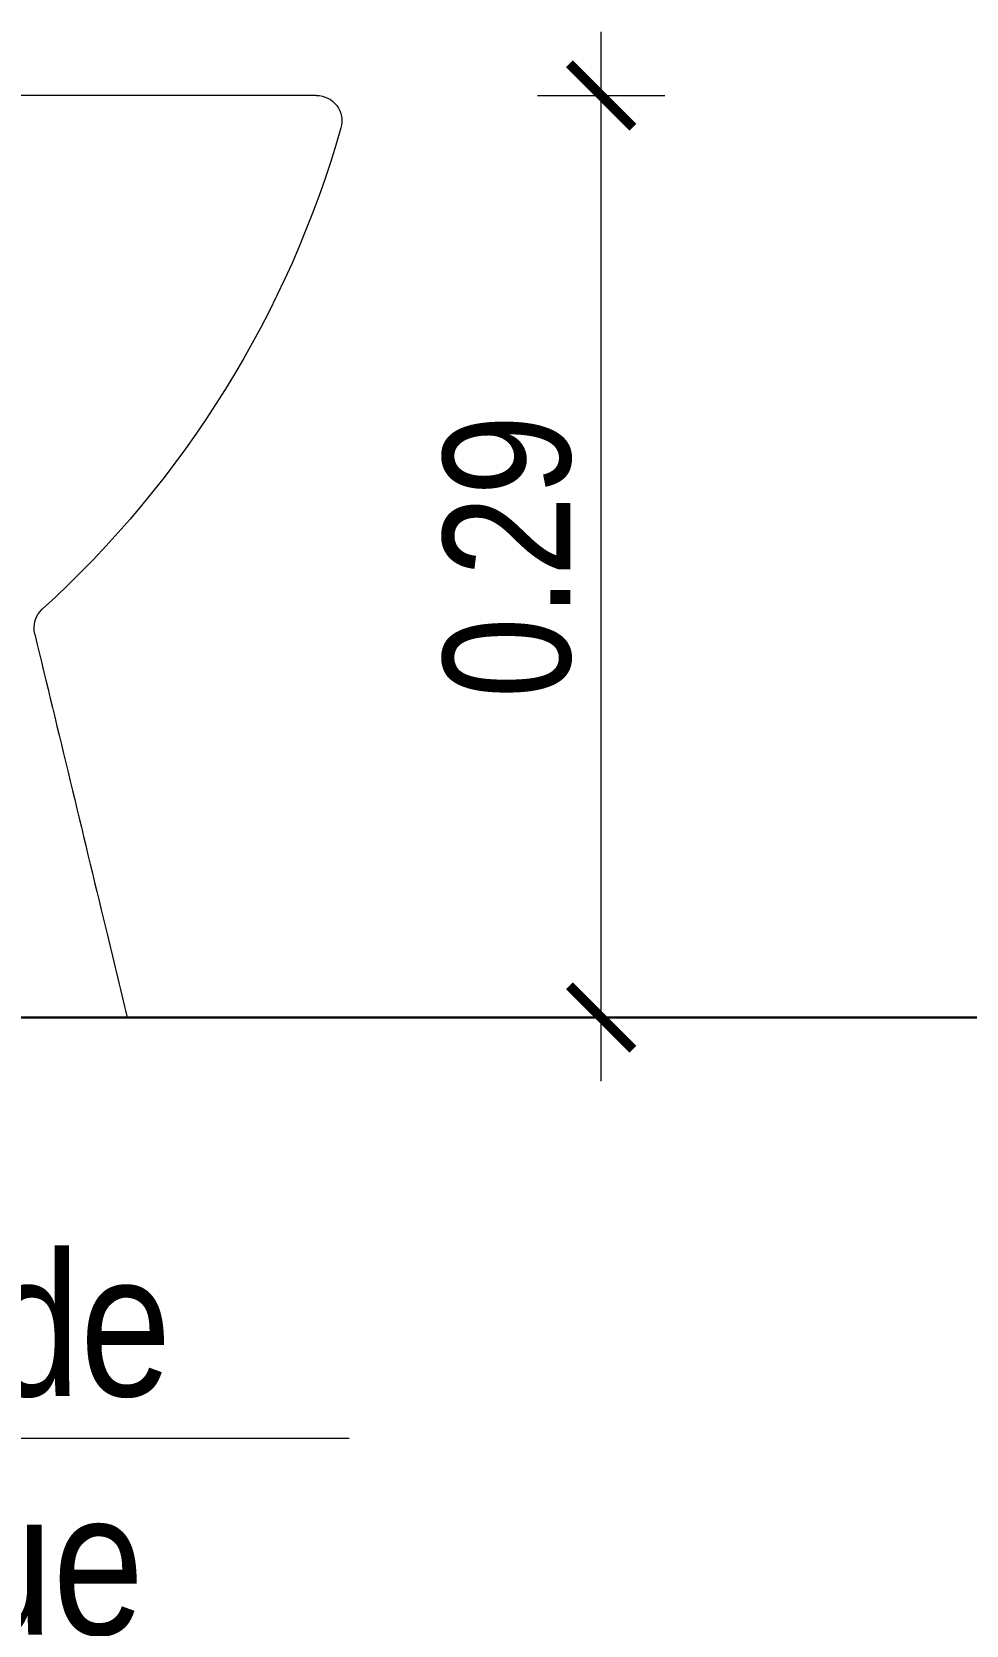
# Model space of a CAD drawing. Header units: metres. Extents: x 115.1 to 149.6, y 26.3 to 56.6.
# Drawn here: x 142.321 to 142.614, y 33.327 to 33.828 of the extents above; entities that cross this region are included whole.
import ezdxf
from ezdxf import colors
from ezdxf.entities.mleader import LeaderData, LeaderLine
from ezdxf.math import Vec2, Vec3

# ---------------------------------------------------------------- set-up
doc = ezdxf.new("R2010")
doc.units = ezdxf.units.M
doc.layers.get('0').update_dxf_attribs({"color": 250})
doc.layers.get('Defpoints').update_dxf_attribs({"color": 30, "lineweight": 9})
for name, color, linetype, lineweight in [('-Acotado', 251, 'Continuous', 5), ('Membrete', 7, 'Continuous', 60), ('MURO', 10, 'Continuous', 60)]:
    doc.layers.add(name, color=color, linetype=linetype, lineweight=lineweight)
doc.styles.add('-Arial Narrow', font='ARIALN.TTF')
doc.dimstyles.new('Esc 1_20n', dxfattribs={"dimscale": 0.02, "dimtxt": 2, "dimasz": 1, "dimexe": 1, "dimexo": 1, "dimgap": 0.45, "dimtad": 1, "dimtoh": 1, "dimzin": 3, "dimdsep": 46, "dimtxsty": '-Arial Narrow', "dimblk": 'ARCHTICK', "dimcen": 1, "dimdle": 1, "dimclrd": 252, "dimclre": 252, "dimclrt": 252, "dimadec": 0, "dimazin": 0, "dimtfac": 1, "dimtix": 1, "dimtmove": 1, "dimatfit": 2, "dimldrblk": 'ARCHTICK', "dimfxl": 1, "dimfxlon": 1, "dimtolj": 2, "dimlwd": 5, "dimlwe": 5, "dimarcsym": 0})

# ---------------------------------------------------------------- blocks, each defined once
blk = doc.blocks.new('_ArchTick')
at = {"color": 0, "linetype": 'ByBlock', "const_width": 0.15}
blk.add_lwpolyline([(-0.5, -0.5), (0.5, 0.5)], dxfattribs=at)
blk = doc.blocks.new('*D337')
at = {"layer": '-Acotado', "color": 252, "lineweight": 5, "transparency": 16777216}
for p, q in [((142.4997, 33.4985), (142.4997, 33.82838)), ((142.4797, 33.80838), (142.5197, 33.80838)), ((142.4797, 33.5185), (142.5197, 33.5185))]:
    blk.add_line(p, q, dxfattribs=at)
at = {"layer": 'Defpoints', "color": 0, "transparency": 16777216}
for p in [(142.35544, 33.80838), (142.4997, 33.80838), (142.36191, 33.5185)]:
    blk.add_point(p, dxfattribs=at)
at = {"layer": '-Acotado', "color": 252, "lineweight": 5, "transparency": 16777216, "xscale": 0.02, "yscale": 0.02, "zscale": 0.02}
for p, rotation in [((142.4997, 33.80838), 90), ((142.4997, 33.5185), 270)]:
    blk.add_blockref('_ArchTick', p, dxfattribs=dict(at, rotation=rotation))
at = {"layer": '-Acotado', "color": 252, "transparency": 16777216, "insert": (142.47027, 33.66344), "char_height": 0.04, "attachment_point": 5, "rotation": 90, "style": '-Arial Narrow'}
blk.add_mtext('\\A2;0.29', dxfattribs=at)
blk = doc.blocks.new('_ClosedBlank')
at = {"color": 0, "linetype": 'ByBlock', "lineweight": -2}
for p, q in [((-1, 0.167), (0, 0)), ((-1, 0.167), (-1, -0.167)), ((0, 0), (-1, -0.167))]:
    blk.add_line(p, q, dxfattribs=at)

msp = doc.modelspace()

# ---------------------------------------------------------------- linework, layer by layer
at = {"layer": 'Membrete', "lineweight": 5}
for q in [(142.21205, 33.80838), (142.21205, 33.80838), (142.21205, 33.80838), (142.21205, 33.80838), (142.21205, 33.80838), (142.21205, 33.80838), (142.21205, 33.80838), (142.21205, 33.80838), (142.21205, 33.80838), (142.21205, 33.80838), (142.21205, 33.80838), (142.21205, 33.80838), (142.21205, 33.80838), (142.21205, 33.80838), (142.21205, 33.80838), (142.21205, 33.80838), (142.21205, 33.80838), (142.21205, 33.80838), (142.21205, 33.80838), (142.21205, 33.80838), (142.21205, 33.80838), (142.38364, 33.80838), (142.38364, 33.80838), (142.38364, 33.80838), (142.38364, 33.80838), (142.38364, 33.80838), (142.38364, 33.80838), (142.38364, 33.80838), (142.38364, 33.80838), (142.38364, 33.80838), (142.38364, 33.80838), (142.38364, 33.80838), (142.38364, 33.80838), (142.38364, 33.80838), (142.38364, 33.80838), (142.38364, 33.80838), (142.38364, 33.80838), (142.38364, 33.80838), (142.38364, 33.80838), (142.38364, 33.80838), (142.38364, 33.80838), (142.38364, 33.80838), (142.38455, 33.80838), (142.38455, 33.80838), (142.38455, 33.80838), (142.38455, 33.80838), (142.38455, 33.80838), (142.38455, 33.80838), (142.38455, 33.80838), (142.38455, 33.80838), (142.38455, 33.80838), (142.38455, 33.80838), (142.38455, 33.80838), (142.38455, 33.80838), (142.38455, 33.80838), (142.38455, 33.80838), (142.38455, 33.80838), (142.38455, 33.80838), (142.38455, 33.80838), (142.38455, 33.80838), (142.38455, 33.80838), (142.38455, 33.80838), (142.38455, 33.80838)]:
    msp.add_line((142.41019, 33.80838), q, dxfattribs=at)
msp.add_open_spline([(142.41019, 33.80838), (142.4127, 33.80838), (142.41506, 33.8072), (142.41657, 33.8052), (142.41809, 33.80319), (142.41857, 33.8006), (142.41788, 33.79818)], degree=3, knots=[0, 0, 0, 0, 1, 1, 1, 2, 2, 2, 2], dxfattribs=at)
for points in [[(142.41788, 33.79818), (142.40126, 33.73998), (142.36874, 33.68757), (142.32397, 33.64684)], [(142.32158, 33.63904), (142.3209, 33.64188), (142.32181, 33.64487), (142.32397, 33.64684)], [(142.32158, 33.63904), (142.32903, 33.60821), (142.33647, 33.57736), (142.34392, 33.54652)], [(142.34392, 33.54652), (142.34617, 33.53718), (142.34842, 33.52784), (142.35068, 33.5185)]]:
    msp.add_open_spline(points, degree=3, dxfattribs=at)
at = {"layer": 'MURO', "color": 146, "lineweight": 30, "true_color": 0x105689}
msp.add_line((143.29261, 33.5185), (141.77561, 33.5185), dxfattribs=at)

# ---------------------------------------------------------------- dimensions: what is measured, and where the dimension line sits
at = {"layer": '-Acotado'}
dim = msp.add_linear_dim(base=(142.4997, 33.80838), p1=(142.36191, 33.5185), p2=(142.35544, 33.80838), angle=90, dimstyle='Esc 1_20n', dxfattribs=at)
dim.commit()
dim.dimension.update_dxf_attribs({"geometry": '*D337', "text_midpoint": (142.47027, 33.66344)})

# ---------------------------------------------------------------- leaders
at = {"layer": '-Acotado', "ltscale": 0.009}
ml = msp.add_multileader_mtext('Standard', dxfattribs=at)
ml.set_content('Punto de\\Pdesague', color=7, style='-Arial Narrow')
ml.set_leader_properties(color=7, linetype='ByLayer', lineweight=0)
ml.set_arrow_properties(name='CLOSEDBLANK')
ml.build(insert=Vec2(0, 0))
ml.multileader.update_dxf_attribs({"has_dogleg": 0, "text_left_attachment_type": 6, "text_right_attachment_type": 6, "dogleg_length": 0, "arrow_head_size": 0.05, "scale": 0.025})
ctx = ml.context
ctx.base_point, ctx.scale, ctx.char_height, ctx.arrow_head_size, ctx.landing_gap_size, ctx.plane_origin = Vec3(142.14566, 33.38623), 0.025, 0.045, 0.05, 0.0125, Vec3(142.36442, 33.17121)
ctx.left_attachment, ctx.right_attachment = 6, 6
notes = []
notes.append((ctx, [(1, (1, 1, 0), (142.14566, 33.38623), (1, 0), 0, [(0, [(142.03051, 33.46852)], 0, [])])]))
ctx.mtext.insert, ctx.mtext.flow_direction = Vec3(142.15816, 33.44446), 5
for ctx, leaders in notes:
    for number, flags, end, landing, length, lines in leaders:
        leader = LeaderData()
        leader.index, (leader.has_last_leader_line, leader.has_dogleg_vector, leader.attachment_direction) = number, flags
        leader.last_leader_point, leader.dogleg_vector, leader.dogleg_length = Vec3(end), Vec3(landing), length
        for number, points, colour, breaks in lines:
            line = LeaderLine()
            line.index, line.vertices, line.color, line.breaks = number, Vec3.list(points), colors.encode_raw_color(colour), breaks
            leader.lines.append(line)
        ctx.leaders.append(leader)

doc.saveas('drawing.dxf')
